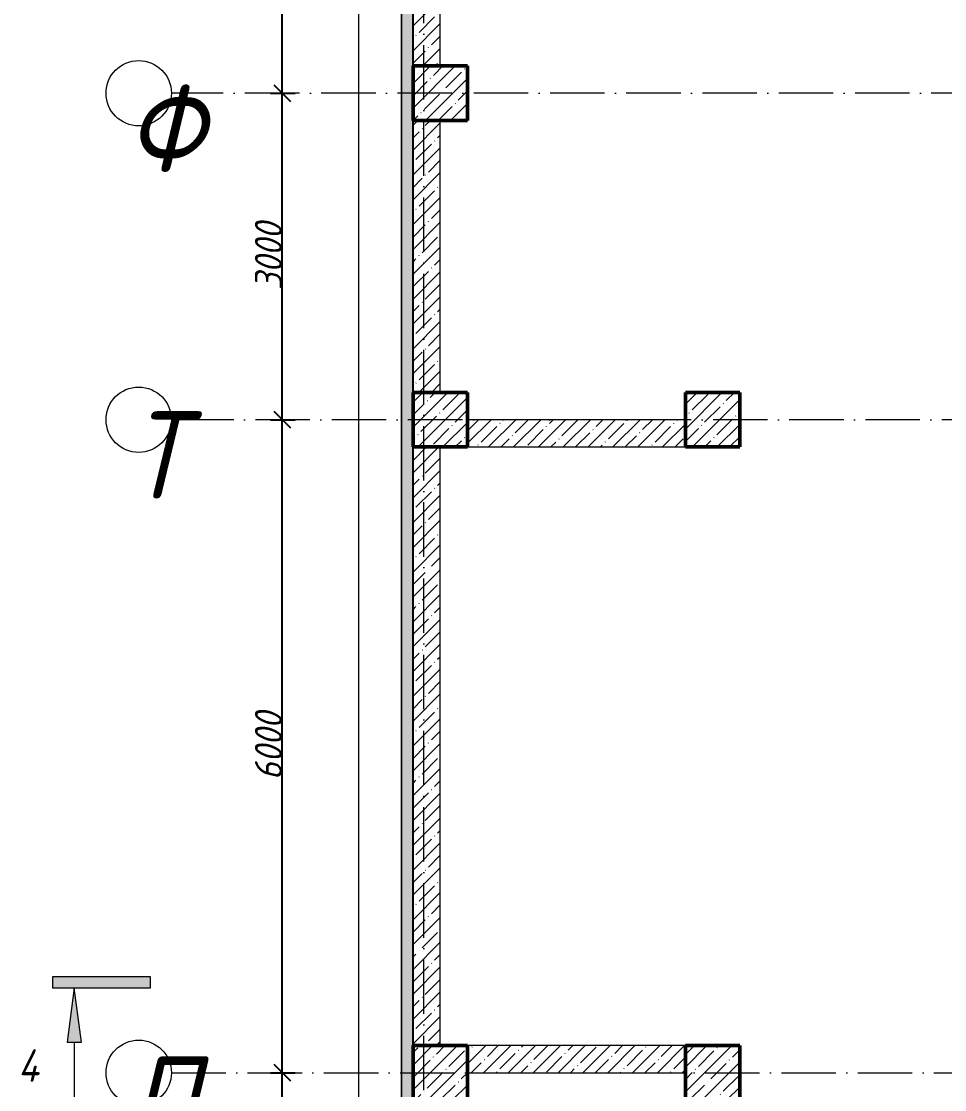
# Model space of a CAD drawing. Header units: millimetres. Extents: x -12989 to 629078, y -109036 to 555275.
# Drawn here: x 507593 to 516069, y 454454 to 464269 of the extents above; entities that cross this region are included whole.
import ezdxf

# ---------------------------------------------------------------- set-up
doc = ezdxf.new("R2010")
doc.units = ezdxf.units.MM
doc.linetypes.add('50_200_ШТРИХ_1Т_ш5_п1_п1_', pattern=[700, 500, -100, 0, -100])
for name, color, linetype, lineweight in [('A-____-____-DIMS', 7, 'Continuous', 9), ('A-FLOR-____-OTLN', 7, 'Continuous', 9), ('A-WALL-____-MCUT', 7, 'Continuous', 13), ('A-WALL-____-MCUT-1', 7, 'Continuous', 9), ('A-WALL-____-MCUT-3', 7, 'Continuous', 9), ('A-WALL-____-PATT-1', 7, 'Continuous', 9), ('G-____-____-SYMB', 7, 'Continuous', 9), ('S-COLS-____-MCUT', 7, 'Continuous', 50), ('S-COLS-____-OTLN', 7, 'Continuous', 9), ('S-GRID-____-IDEN', 7, 'Continuous', 9), ('S-GRID-____-OTLN-1', 7, '50_200_ШТРИХ_1Т_ш5_п1_п1_', 9)]:
    doc.layers.add(name, color=color, linetype=linetype, lineweight=lineweight)
doc.styles.add('ISOCPEUR_I', font='isocpeui.ttf', dxfattribs={"width": 0.9, "height": 2.5})
doc.styles.add('ISOCPEUR_I_4', font='isocpeui.ttf', dxfattribs={"width": 0.85, "height": 2})
doc.styles.add('ISOCPEUR_I_9', font='isocpeui.ttf', dxfattribs={"width": 0.9, "height": 250})
doc.dimstyles.new('ISO-2_5_0_9К_БОЛЬШОЙ_ОСИ', dxfattribs={"dimscale": 304.8, "dimtxt": 248.995294, "dimasz": 0.492126, "dimexe": 0.393701, "dimexo": 0, "dimgap": 0, "dimtad": 1, "dimdec": 0, "dimzin": 0, "dimdsep": 46, "dimtxsty": 'ISOCPEUR_I_9', "dimblk1": 'OBLIQUE', "dimblk2": 'OBLIQUE', "dimsah": 1, "dimcen": 0.09, "dimdle": 0.393701, "dimazin": 0, "dimtfac": 1, "dimtdec": 4, "dimtix": 1, "dimtmove": 0, "dimatfit": 3, "dimfxl": 1, "dimtvp": 1, "dimtolj": 1, "dimtzin": 0, "dimarcsym": 2})
pattern_1 = [(45, (513638.8, 428127.92), (-114.04925, 114.04925), []), (45, (513752.85, 428127.92), (-114.04925, 114.04925), [201.612, -40.322, 3.353, -36.97])]

# ---------------------------------------------------------------- blocks, each defined once
blk = doc.blocks.new('BSC_Колонна _Прямоугольная - 500х500-V42-АР1_Кладочный план подвала в осях 1-64_А-ГГ')
at = {"layer": 'S-COLS-____-OTLN'}
h = blk.add_hatch(dxfattribs=at)
h.set_pattern_fill('FP_53', color=256, style=0, pattern_type=2)
h.set_pattern_definition([(45, (2200, -32481.04), (-114.04925, 114.04925), []), (45, (2314.05, -32481.04), (-114.04925, 114.04925), [201.613, -40.323, 3.353, -36.97])])
h.paths.add_polyline_path([(-250, -250), (250, -250), (250, 250), (-250, 250)], flags=0)
at = {"layer": 'S-COLS-____-MCUT'}
for p, q in [((250, 250), (-250, 250)), ((-250, 250), (-250, -250)), ((250, -250), (250, 250)), ((-250, -250), (250, -250))]:
    blk.add_line(p, q, dxfattribs=at)
blk = doc.blocks.new('BSC_Колонна _Прямоугольная - 500х500-V44-АР1_Кладочный план подвала в осях 1-64_А-ГГ')
at = {"layer": 'S-COLS-____-OTLN'}
h = blk.add_hatch(dxfattribs=at)
h.set_pattern_fill('FP_55', color=256, style=0, pattern_type=2)
h.set_pattern_definition([(45, (2200, -26481.04), (-114.0493, 114.0493), []), (45, (2314.05, -26481.04), (-114.0493, 114.0493), [201.613, -40.323, 3.353, -36.97])])
h.paths.add_polyline_path([(-250, -250), (250, -250), (250, 250), (-250, 250)], flags=0)
at = {"layer": 'S-COLS-____-MCUT'}
for p, q in [((250, 250), (-250, 250)), ((-250, 250), (-250, -250)), ((250, -250), (250, 250)), ((-250, -250), (250, -250))]:
    blk.add_line(p, q, dxfattribs=at)
blk = doc.blocks.new('BSC_Колонна _Прямоугольная - 500х500-V54-АР1_Кладочный план подвала в осях 1-64_А-ГГ')
at = {"layer": 'S-COLS-____-OTLN'}
h = blk.add_hatch(dxfattribs=at)
h.set_pattern_fill('FP_65', color=256, style=0, pattern_type=2)
h.set_pattern_definition([(45, (2200, -35481.04), (-114.04925, 114.04925), []), (45, (2314.05, -35481.04), (-114.04925, 114.04925), [201.613, -40.323, 3.353, -36.97])])
h.paths.add_polyline_path([(-250, -250), (250, -250), (250, 250), (-250, 250)], flags=0)
at = {"layer": 'S-COLS-____-MCUT'}
for p, q in [((250, 250), (-250, 250)), ((-250, 250), (-250, -250)), ((250, -250), (250, 250)), ((-250, -250), (250, -250))]:
    blk.add_line(p, q, dxfattribs=at)
blk = doc.blocks.new('BSC_Колонна _Прямоугольная - 500х500-V146-АР1_Кладочный план подвала в осях 1-64_А-ГГ')
at = {"layer": 'S-COLS-____-OTLN'}
h = blk.add_hatch(dxfattribs=at)
h.set_pattern_fill('FP_162', color=256, style=0, pattern_type=2)
h.set_pattern_definition([(45, (-300, -26481.04), (-114.0493, 114.0493), []), (45, (-185.95, -26481.04), (-114.0493, 114.0493), [201.613, -40.323, 3.353, -36.97])])
h.paths.add_polyline_path([(-250, -250), (250, -250), (250, 250), (-250, 250)], flags=0)
at = {"layer": 'S-COLS-____-MCUT'}
for p, q in [((250, 250), (-250, 250)), ((-250, 250), (-250, -250)), ((250, -250), (250, 250)), ((-250, -250), (250, -250))]:
    blk.add_line(p, q, dxfattribs=at)
blk = doc.blocks.new('BSC_Колонна _Прямоугольная - 500х500-V147-АР1_Кладочный план подвала в осях 1-64_А-ГГ')
at = {"layer": 'S-COLS-____-OTLN'}
h = blk.add_hatch(dxfattribs=at)
h.set_pattern_fill('FP_163', color=256, style=0, pattern_type=2)
h.set_pattern_definition([(45, (-300, -32481.04), (-114.04925, 114.04925), []), (45, (-185.95, -32481.04), (-114.04925, 114.04925), [201.613, -40.323, 3.353, -36.97])])
h.paths.add_polyline_path([(-250, -250), (250, -250), (250, 250), (-250, 250)], flags=0)
at = {"layer": 'S-COLS-____-MCUT'}
for p, q in [((250, 250), (-250, 250)), ((-250, 250), (-250, -250)), ((250, -250), (250, 250)), ((-250, -250), (250, -250))]:
    blk.add_line(p, q, dxfattribs=at)
blk = doc.blocks.new('Ось сетки - Круг_Ø6_00__ISO-2_5_0_9K_-25732049-АР1_Кладочный план подвала в осях 1-64_А-ГГ')
at = {"layer": 'S-GRID-____-IDEN'}
blk.add_circle((0, 0), 3, dxfattribs=at)
blk = doc.blocks.new('Разрез - Заголовок разреза-10218885-АР1_Кладочный план подвала в осях 1-64_А-ГГ')
at = {"layer": 'G-____-____-SYMB'}
for points in [[(0, 0.5), (0, -0.5), (-9, -0.5), (-9, 0.5)], [(-6.342, -5.5), (-7.658, -5.5), (-7, -0.5)]]:
    blk.add_hatch(color=256, dxfattribs=at).paths.add_polyline_path(points, flags=0)
for p, q in [((0, 0.5), (-9, 0.5)), ((-9, 0.5), (-9, -0.5)), ((0, -0.5), (0, 0.5)), ((-9, -0.5), (0, -0.5)), ((-7, -0.5), (-7.658, -5.5)), ((-6.342, -5.5), (-7, -0.5)), ((-7.658, -5.5), (-6.342, -5.5)), ((-7, -5.5), (-7, -10.5))]:
    blk.add_line(p, q, dxfattribs=at)
blk = doc.blocks.new('_Oblique')
at = {"color": 0, "linetype": 'ByBlock', "lineweight": -2}
blk.add_line((-0.5, -0.5), (0.5, 0.5), dxfattribs=at)
blk = doc.blocks.new('*D6447')
at = {"layer": 'A-____-____-DIMS', "color": 0, "lineweight": -2, "transparency": 16777216}
for p, q in [((509987.4, 451489), (509987.4, 454729)), ((509881.3, 454609), (510107.4, 454609)), ((509881.3, 451609), (510107.4, 451609))]:
    blk.add_line(p, q, dxfattribs=at)
at = {"layer": 'Defpoints', "color": 0, "transparency": 16777216}
for p in [(509881.3, 454609), (509987.4, 454609), (509881.3, 451609)]:
    blk.add_point(p, dxfattribs=at)
at = {"layer": 'A-____-____-DIMS', "color": 0, "lineweight": -2, "transparency": 16777216, "xscale": 150, "yscale": 150, "zscale": 150}
for p, rotation in [((509987.4, 454609), 90), ((509987.4, 451609), 270)]:
    blk.add_blockref('_Oblique', p, dxfattribs=dict(at, rotation=rotation))
at = {"layer": 'A-____-____-DIMS', "color": 0, "transparency": 16777216, "insert": (509862.4, 453109), "char_height": 250, "width": 758.478, "attachment_point": 5, "rotation": 90, "style": 'ISOCPEUR_I_9'}
blk.add_mtext('\\A1;3000', dxfattribs=at)
blk = doc.blocks.new('*D6448')
at = {"layer": 'A-____-____-DIMS', "color": 0, "lineweight": -2, "transparency": 16777216}
for p, q in [((509987.4, 454489), (509987.4, 460729)), ((509881.3, 460609), (510107.4, 460609)), ((509881.3, 454609), (510107.4, 454609))]:
    blk.add_line(p, q, dxfattribs=at)
at = {"layer": 'Defpoints', "color": 0, "transparency": 16777216}
for p in [(509881.3, 460609), (509987.4, 460609), (509881.3, 454609)]:
    blk.add_point(p, dxfattribs=at)
at = {"layer": 'A-____-____-DIMS', "color": 0, "lineweight": -2, "transparency": 16777216, "xscale": 150, "yscale": 150, "zscale": 150}
for p, rotation in [((509987.4, 460609), 90), ((509987.4, 454609), 270)]:
    blk.add_blockref('_Oblique', p, dxfattribs=dict(at, rotation=rotation))
at = {"layer": 'A-____-____-DIMS', "color": 0, "transparency": 16777216, "insert": (509862.4, 457609), "char_height": 250, "width": 758.478, "attachment_point": 5, "rotation": 90, "style": 'ISOCPEUR_I_9'}
blk.add_mtext('\\A1;6000', dxfattribs=at)
blk = doc.blocks.new('*D6449')
at = {"layer": 'A-____-____-DIMS', "color": 0, "lineweight": -2, "transparency": 16777216}
for p, q in [((509987.4, 460489), (509987.4, 463729)), ((509881.3, 463609), (510107.4, 463609)), ((509881.3, 460609), (510107.4, 460609))]:
    blk.add_line(p, q, dxfattribs=at)
at = {"layer": 'Defpoints', "color": 0, "transparency": 16777216}
for p in [(509881.3, 463609), (509987.4, 463609), (509881.3, 460609)]:
    blk.add_point(p, dxfattribs=at)
at = {"layer": 'A-____-____-DIMS', "color": 0, "lineweight": -2, "transparency": 16777216, "xscale": 150, "yscale": 150, "zscale": 150}
for p, rotation in [((509987.4, 463609), 90), ((509987.4, 460609), 270)]:
    blk.add_blockref('_Oblique', p, dxfattribs=dict(at, rotation=rotation))
at = {"layer": 'A-____-____-DIMS', "color": 0, "transparency": 16777216, "insert": (509862.4, 462109), "char_height": 250, "width": 758.478, "attachment_point": 5, "rotation": 90, "style": 'ISOCPEUR_I_9'}
blk.add_mtext('\\A1;3000', dxfattribs=at)
blk = doc.blocks.new('*D6450')
at = {"layer": 'A-____-____-DIMS', "color": 0, "lineweight": -2, "transparency": 16777216}
for p, q in [((509987.4, 463489), (509987.4, 466729)), ((509881.3, 466609), (510107.4, 466609)), ((509881.3, 463609), (510107.4, 463609))]:
    blk.add_line(p, q, dxfattribs=at)
at = {"layer": 'Defpoints', "color": 0, "transparency": 16777216}
for p in [(509881.3, 466609), (509987.4, 466609), (509881.3, 463609)]:
    blk.add_point(p, dxfattribs=at)
at = {"layer": 'A-____-____-DIMS', "color": 0, "lineweight": -2, "transparency": 16777216, "xscale": 150, "yscale": 150, "zscale": 150}
for p, rotation in [((509987.4, 466609), 90), ((509987.4, 463609), 270)]:
    blk.add_blockref('_Oblique', p, dxfattribs=dict(at, rotation=rotation))
at = {"layer": 'A-____-____-DIMS', "color": 0, "transparency": 16777216, "insert": (509862.4, 465109), "char_height": 250, "width": 758.478, "attachment_point": 5, "rotation": 90, "style": 'ISOCPEUR_I_9'}
blk.add_mtext('\\A1;3000', dxfattribs=at)

msp = doc.modelspace()

# ---------------------------------------------------------------- hatches: boundary and pattern name
at = {"layer": 'A-WALL-____-PATT-1'}
h = msp.add_hatch(dxfattribs=at)
h.set_pattern_fill('FP_91', color=256, style=0, pattern_type=2)
h.set_pattern_definition([(0, (513638.804, 428127.92), (120.968, 69.841), [80.645, -161.29]), (120, (513638.804, 428127.92), (-120.96808, 69.84086), [80.645, -161.29]), (60, (513638.804, 428127.92), (-8e-05, 139.68186), [0, -161.29, 80.645, 0])])
h.paths.add_polyline_path([(511186.8036, 426106.9591), (511186.8036, 475860.9591), (511086.8036, 475860.9591), (511086.8036, 426106.9591)], flags=0)
h = msp.add_hatch(dxfattribs=at)
h.set_pattern_fill('FP_1', color=256, style=0, pattern_type=2)
h.set_pattern_definition(pattern_1)
h.paths.add_polyline_path([(511438.8036, 463858.9591), (511438.8036, 466358.6117), (511188.8036, 466358.6117), (511188.8036, 463858.9591)], flags=0)
h = msp.add_hatch(dxfattribs=at)
h.set_pattern_fill('FP_1', color=256, style=0, pattern_type=2)
h.set_pattern_definition(pattern_1)
h.paths.add_polyline_path([(511438.8036, 460858.9591), (511438.8036, 463358.9591), (511188.8036, 463358.9591), (511188.8036, 460858.9591)], flags=0)
h = msp.add_hatch(dxfattribs=at)
h.set_pattern_fill('FP_1', color=256, style=0, pattern_type=2)
h.set_pattern_definition(pattern_1)
h.paths.add_polyline_path([(513688.8036, 460358.9591), (513688.8036, 460608.9591), (511688.8036, 460608.9591), (511688.8036, 460358.9591), (513623.4357, 460358.9591)], flags=0)
h = msp.add_hatch(dxfattribs=at)
h.set_pattern_fill('FP_1', color=256, style=0, pattern_type=2)
h.set_pattern_definition(pattern_1)
h.paths.add_polyline_path([(511438.8036, 454858.9591), (511438.8036, 460358.9591), (511188.8036, 460358.9591), (511188.8036, 454858.9591)], flags=0)
h = msp.add_hatch(dxfattribs=at)
h.set_pattern_fill('FP_1', color=256, style=0, pattern_type=2)
h.set_pattern_definition(pattern_1)
h.paths.add_polyline_path([(513688.8036, 454608.9591), (513688.8036, 454858.9591), (511688.8036, 454858.9591), (511688.8036, 454608.9591), (513623.4357, 454608.9591)], flags=0)

# ---------------------------------------------------------------- linework, layer by layer
at = {"layer": 'A-FLOR-____-OTLN'}
msp.add_line((510688.8036, 476358.9591), (510688.8036, 437658.9591), dxfattribs=at)
at = {"layer": 'A-WALL-____-MCUT'}
for p, q in [((511078.8036, 475968.9591), (511078.8036, 426098.9591)), ((511086.8036, 426106.9591), (511086.8036, 475960.9591))]:
    msp.add_line(p, q, dxfattribs=at)
at = {"layer": 'A-WALL-____-MCUT-1'}
for p, q in [((511188.8036, 466358.6117), (511188.8036, 463858.9591)), ((511438.8036, 463858.9591), (511438.8036, 466358.6117)), ((511188.8036, 463358.9591), (511188.8036, 460858.9591)), ((511438.8036, 460858.9591), (511438.8036, 463358.9591)), ((513688.8036, 460608.9591), (511688.8036, 460608.9591)), ((511188.8036, 460358.9591), (511188.8036, 454858.9591)), ((511438.8036, 454858.9591), (511438.8036, 460358.9591)), ((511688.8036, 460358.9591), (513688.8036, 460358.9591)), ((513688.8036, 454858.9591), (511688.8036, 454858.9591)), ((511688.8036, 454608.9591), (513688.8036, 454608.9591))]:
    msp.add_line(p, q, dxfattribs=at)
at = {"layer": 'A-WALL-____-MCUT-3'}
msp.add_line((511186.8036, 426206.9591), (511186.8036, 475860.9591), dxfattribs=at)
at = {"layer": 'S-GRID-____-OTLN-1'}
for p, q in [((511288.8036, 423645.3108), (511288.8036, 478008.8768)), ((519947.2894, 463608.9591), (508970.0334, 463608.9591)), ((540346.5427, 460608.9591), (508970.0334, 460608.9591)), ((508970.0334, 454608.9591), (540346.5427, 454608.9591))]:
    msp.add_line(p, q, dxfattribs=at)

# ---------------------------------------------------------------- block references
at = {"layer": 'G-____-____-SYMB', "xscale": 99.99999999999993, "yscale": 99.99999999999993, "zscale": 99.99999999999993}
msp.add_blockref('Разрез - Заголовок разреза-10218885-АР1_Кладочный план подвала в осях 1-64_А-ГГ', (508777.7329, 455438.9591), dxfattribs=at)
at = {"layer": 'S-COLS-____-OTLN'}
for name, p in [('BSC_Колонна _Прямоугольная - 500х500-V54-АР1_Кладочный план подвала в осях 1-64_А-ГГ', (511438.8036, 463608.9591)), ('BSC_Колонна _Прямоугольная - 500х500-V42-АР1_Кладочный план подвала в осях 1-64_А-ГГ', (511438.8036, 460608.9591)), ('BSC_Колонна _Прямоугольная - 500х500-V147-АР1_Кладочный план подвала в осях 1-64_А-ГГ', (513938.8036, 460608.9591)), ('BSC_Колонна _Прямоугольная - 500х500-V44-АР1_Кладочный план подвала в осях 1-64_А-ГГ', (511438.8036, 454608.9591)), ('BSC_Колонна _Прямоугольная - 500х500-V146-АР1_Кладочный план подвала в осях 1-64_А-ГГ', (513938.8036, 454608.9591))]:
    msp.add_blockref(name, p, dxfattribs=at)
at = {"layer": 'S-GRID-____-IDEN', "xscale": 99.99999999999993, "yscale": 99.99999999999993, "zscale": 99.99999999999993}
for p, rotation in [((508670.0334, 463608.9591), 89.9999999999998), ((508670.0334, 460608.9591), 89.9999999999998), ((508670.0334, 454608.9591), 269.9999999999996)]:
    msp.add_blockref('Ось сетки - Круг_Ø6_00__ISO-2_5_0_9K_-25732049-АР1_Кладочный план подвала в осях 1-64_А-ГГ', p, dxfattribs=dict(at, rotation=rotation))

# ---------------------------------------------------------------- texts
at = {"layer": 'G-____-____-SYMB', "insert": (507560.9664, 454825.1527), "char_height": 300, "width": 296.624375, "attachment_point": 1, "style": 'ISOCPEUR_I_4'}
msp.add_mtext('\\fISOCPEUR|b0|i1|c204|p34|;4', dxfattribs=at)
at = {"layer": 'S-GRID-____-IDEN', "char_height": 800, "attachment_point": 1, "style": 'ISOCPEUR_I'}
for s, insert, width in [('\\fISOCPEUR|b0|i1|c204|p34|;\\W.9;Ф', (508553.3629, 463685.035), 281.392312), ('\\fISOCPEUR|b0|i1|c204|p34|;\\W.9;Т', (508577.2129, 460685.035), 223.670812), ('\\fISOCPEUR|b0|i1|c204|p34|;\\W.9;П', (508572.0538, 454755.5916), 223.670812)]:
    msp.add_mtext(s, dxfattribs=dict(at, insert=insert, width=width))

# ---------------------------------------------------------------- dimensions: what is measured, and where the dimension line sits
at = {"layer": 'A-____-____-DIMS'}
for base, p1, p2, override, picture, middle in [((509987.408, 466608.9591), (509881.342, 463608.9591), (509881.342, 466608.9591), {"dimtxt": 400, "dimpost": '<>', "dimfxl": 3000}, '*D6450', (509862.408, 465108.9591)), ((509987.408, 463608.9591), (509881.342, 460608.9591), (509881.342, 463608.9591), {"dimtxt": 400, "dimpost": '<>', "dimfxl": 3000}, '*D6449', (509862.408, 462108.9591)), ((509987.408, 460608.9591), (509881.342, 454608.9591), (509881.342, 460608.9591), {"dimtxt": 400, "dimpost": '<>', "dimfxl": 6000}, '*D6448', (509862.408, 457608.9591)), ((509987.408, 454608.9591), (509881.342, 451608.9591), (509881.342, 454608.9591), {"dimtxt": 400, "dimpost": '<>', "dimfxl": 3000}, '*D6447', (509862.408, 453108.9591))]:
    dim = msp.add_linear_dim(base=base, p1=p1, p2=p2, angle=90, dimstyle='ISO-2_5_0_9К_БОЛЬШОЙ_ОСИ', override=override, dxfattribs=at)
    dim.commit()
    dim.dimension.update_dxf_attribs({"geometry": picture, "text_midpoint": middle})

doc.saveas('drawing.dxf')
